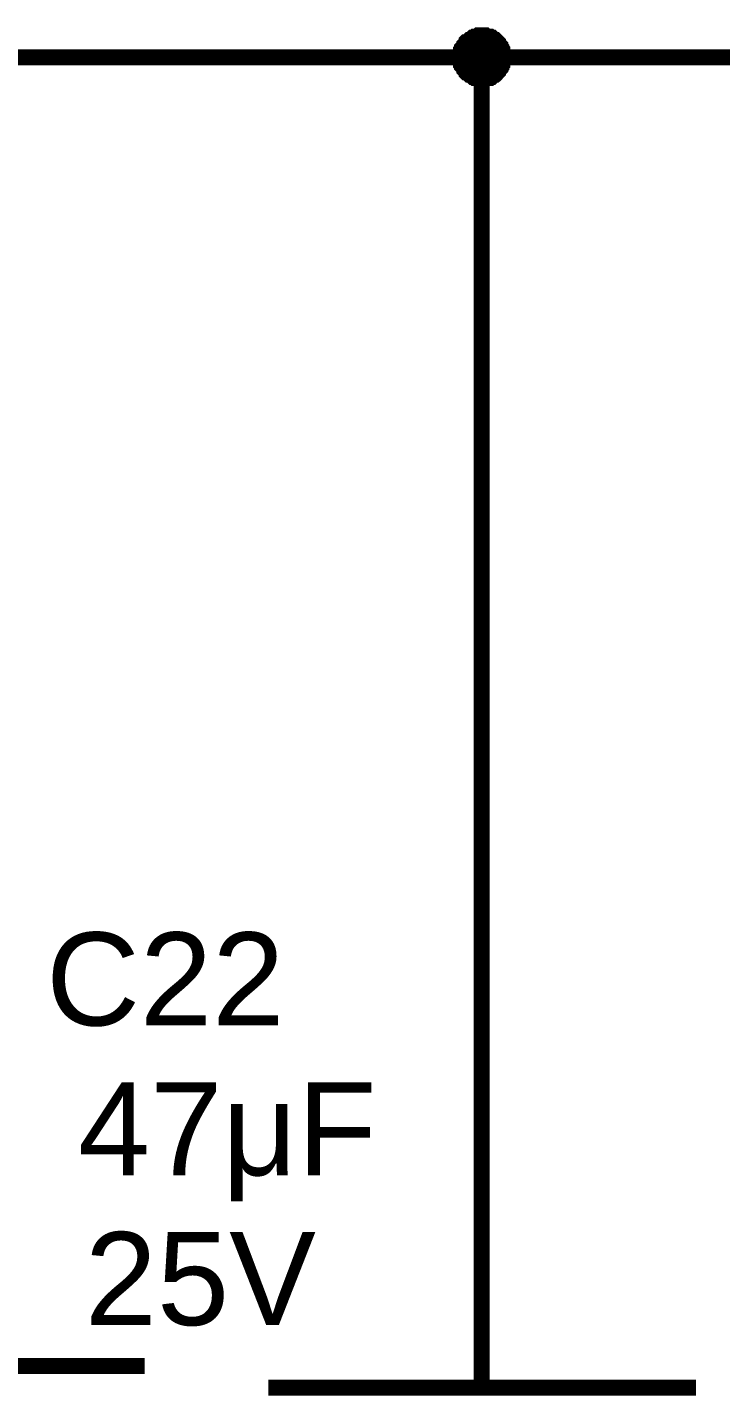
# Model space of a CAD drawing. Header units: millimetres. Extents: x 0 to 594, y 0 to 420.
# Drawn here: x 391.49 to 404.43, y 343.33 to 368.85 of the extents above; entities that cross this region are included whole.
import ezdxf

# ---------------------------------------------------------------- set-up
doc = ezdxf.new("R2010")
doc.units = ezdxf.units.MM
doc.layers.add('Sheet', color=255, linetype='Continuous')
doc.styles.get("Standard").update_dxf_attribs({"font": 'arial.ttf'})

msp = doc.modelspace()

# ---------------------------------------------------------------- linework, layer by layer
at = {"layer": 'Sheet', "color": 0}
for points, const_width in [([(399.464, 368.288), (399.464, 368.31), (399.464, 368.331), (399.464, 368.373), (399.464, 368.394), (399.485, 368.415), (399.485, 368.437), (399.485, 368.458), (399.506, 368.479), (399.506, 368.5), (399.528, 368.521), (399.549, 368.542), (399.549, 368.564), (399.57, 368.585), (399.591, 368.606), (399.591, 368.627), (399.612, 368.648), (399.633, 368.669), (399.655, 368.669), (399.676, 368.691), (399.697, 368.712), (399.718, 368.712), (399.739, 368.733), (399.76, 368.754), (399.782, 368.754), (399.803, 368.775), (399.824, 368.775), (399.845, 368.775), (399.866, 368.796), (399.887, 368.796), (399.93, 368.796), (399.951, 368.796), (399.972, 368.796)], 0.0991), ([(399.464, 368.288), (399.464, 368.31), (399.464, 368.331), (399.464, 368.373), (399.464, 368.394), (399.485, 368.415), (399.485, 368.437), (399.485, 368.458), (399.506, 368.479), (399.506, 368.5), (399.528, 368.521), (399.549, 368.542), (399.549, 368.564), (399.57, 368.585), (399.591, 368.606), (399.591, 368.627), (399.612, 368.648), (399.633, 368.669), (399.655, 368.669), (399.676, 368.691), (399.697, 368.712), (399.718, 368.712), (399.739, 368.733), (399.76, 368.754), (399.782, 368.754), (399.803, 368.775), (399.824, 368.775), (399.845, 368.775), (399.866, 368.796), (399.887, 368.796), (399.93, 368.796), (399.951, 368.796), (399.972, 368.796)], 0.0991), ([(399.464, 368.288), (399.464, 368.31), (399.464, 368.331), (399.464, 368.373), (399.464, 368.394), (399.485, 368.415), (399.485, 368.437), (399.485, 368.458), (399.506, 368.479), (399.506, 368.5), (399.528, 368.521), (399.549, 368.542), (399.549, 368.564), (399.57, 368.585), (399.591, 368.606), (399.591, 368.627), (399.612, 368.648), (399.633, 368.669), (399.655, 368.669), (399.676, 368.691), (399.697, 368.712), (399.718, 368.712), (399.739, 368.733), (399.76, 368.754), (399.782, 368.754), (399.803, 368.775), (399.824, 368.775), (399.845, 368.775), (399.866, 368.796), (399.887, 368.796), (399.93, 368.796), (399.951, 368.796), (399.972, 368.796)], 0.0991), ([(399.464, 368.288), (399.464, 368.31), (399.464, 368.331), (399.464, 368.373), (399.464, 368.394), (399.485, 368.415), (399.485, 368.437), (399.485, 368.458), (399.506, 368.479), (399.506, 368.5), (399.528, 368.521), (399.549, 368.542), (399.549, 368.564), (399.57, 368.585), (399.591, 368.606), (399.591, 368.627), (399.612, 368.648), (399.633, 368.669), (399.655, 368.669), (399.676, 368.691), (399.697, 368.712), (399.718, 368.712), (399.739, 368.733), (399.76, 368.754), (399.782, 368.754), (399.803, 368.775), (399.824, 368.775), (399.845, 368.775), (399.866, 368.796), (399.887, 368.796), (399.93, 368.796), (399.951, 368.796), (399.972, 368.796)], 0.0991), ([(399.464, 368.288), (399.464, 368.31), (399.464, 368.331), (399.464, 368.373), (399.464, 368.394), (399.485, 368.415), (399.485, 368.437), (399.485, 368.458), (399.506, 368.479), (399.506, 368.5), (399.528, 368.521), (399.549, 368.542), (399.549, 368.564), (399.57, 368.585), (399.591, 368.606), (399.591, 368.627), (399.612, 368.648), (399.633, 368.669), (399.655, 368.669), (399.676, 368.691), (399.697, 368.712), (399.718, 368.712), (399.739, 368.733), (399.76, 368.754), (399.782, 368.754), (399.803, 368.775), (399.824, 368.775), (399.845, 368.775), (399.866, 368.796), (399.887, 368.796), (399.93, 368.796), (399.951, 368.796), (399.972, 368.796)], 0.0991), ([(399.464, 368.288), (399.464, 368.31), (399.464, 368.331), (399.464, 368.373), (399.464, 368.394), (399.485, 368.415), (399.485, 368.437), (399.485, 368.458), (399.506, 368.479), (399.506, 368.5), (399.528, 368.521), (399.549, 368.542), (399.549, 368.564), (399.57, 368.585), (399.591, 368.606), (399.591, 368.627), (399.612, 368.648), (399.633, 368.669), (399.655, 368.669), (399.676, 368.691), (399.697, 368.712), (399.718, 368.712), (399.739, 368.733), (399.76, 368.754), (399.782, 368.754), (399.803, 368.775), (399.824, 368.775), (399.845, 368.775), (399.866, 368.796), (399.887, 368.796), (399.93, 368.796), (399.951, 368.796), (399.972, 368.796)], 0.0991), ([(399.464, 368.288), (399.464, 368.31), (399.464, 368.331), (399.464, 368.373), (399.464, 368.394), (399.485, 368.415), (399.485, 368.437), (399.485, 368.458), (399.506, 368.479), (399.506, 368.5), (399.528, 368.521), (399.549, 368.542), (399.549, 368.564), (399.57, 368.585), (399.591, 368.606), (399.591, 368.627), (399.612, 368.648), (399.633, 368.669), (399.655, 368.669), (399.676, 368.691), (399.697, 368.712), (399.718, 368.712), (399.739, 368.733), (399.76, 368.754), (399.782, 368.754), (399.803, 368.775), (399.824, 368.775), (399.845, 368.775), (399.866, 368.796), (399.887, 368.796), (399.93, 368.796), (399.951, 368.796), (399.972, 368.796)], 0.0991), ([(399.464, 368.288), (399.464, 368.31), (399.464, 368.331), (399.464, 368.373), (399.464, 368.394), (399.485, 368.415), (399.485, 368.437), (399.485, 368.458), (399.506, 368.479), (399.506, 368.5), (399.528, 368.521), (399.549, 368.542), (399.549, 368.564), (399.57, 368.585), (399.591, 368.606), (399.591, 368.627), (399.612, 368.648), (399.633, 368.669), (399.655, 368.669), (399.676, 368.691), (399.697, 368.712), (399.718, 368.712), (399.739, 368.733), (399.76, 368.754), (399.782, 368.754), (399.803, 368.775), (399.824, 368.775), (399.845, 368.775), (399.866, 368.796), (399.887, 368.796), (399.93, 368.796), (399.951, 368.796), (399.972, 368.796)], 0.0991), ([(399.972, 368.796), (399.972, 368.796)], 0.0991), ([(399.972, 368.796), (399.993, 368.796), (400.036, 368.796), (400.057, 368.796), (400.078, 368.796), (400.099, 368.775), (400.12, 368.775), (400.163, 368.775), (400.184, 368.754), (400.205, 368.754), (400.226, 368.733), (400.247, 368.712), (400.268, 368.712), (400.29, 368.691), (400.311, 368.669), (400.311, 368.669), (400.332, 368.648), (400.353, 368.627), (400.374, 368.606), (400.374, 368.585), (400.395, 368.564), (400.417, 368.542), (400.417, 368.521), (400.438, 368.5), (400.438, 368.479), (400.459, 368.458), (400.459, 368.437), (400.459, 368.415), (400.48, 368.394), (400.48, 368.373), (400.48, 368.331), (400.48, 368.31), (400.48, 368.288)], 0.0991), ([(399.972, 368.796), (399.972, 368.796)], 0.0991), ([(399.972, 368.796), (399.993, 368.796), (400.036, 368.796), (400.057, 368.796), (400.078, 368.796), (400.099, 368.775), (400.12, 368.775), (400.163, 368.775), (400.184, 368.754), (400.205, 368.754), (400.226, 368.733), (400.247, 368.712), (400.268, 368.712), (400.29, 368.691), (400.311, 368.669), (400.311, 368.669), (400.332, 368.648), (400.353, 368.627), (400.374, 368.606), (400.374, 368.585), (400.395, 368.564), (400.417, 368.542), (400.417, 368.521), (400.438, 368.5), (400.438, 368.479), (400.459, 368.458), (400.459, 368.437), (400.459, 368.415), (400.48, 368.394), (400.48, 368.373), (400.48, 368.331), (400.48, 368.31), (400.48, 368.288)], 0.0991), ([(399.972, 368.796), (399.972, 368.796)], 0.0991), ([(399.972, 368.796), (399.993, 368.796), (400.036, 368.796), (400.057, 368.796), (400.078, 368.796), (400.099, 368.775), (400.12, 368.775), (400.163, 368.775), (400.184, 368.754), (400.205, 368.754), (400.226, 368.733), (400.247, 368.712), (400.268, 368.712), (400.29, 368.691), (400.311, 368.669), (400.311, 368.669), (400.332, 368.648), (400.353, 368.627), (400.374, 368.606), (400.374, 368.585), (400.395, 368.564), (400.417, 368.542), (400.417, 368.521), (400.438, 368.5), (400.438, 368.479), (400.459, 368.458), (400.459, 368.437), (400.459, 368.415), (400.48, 368.394), (400.48, 368.373), (400.48, 368.331), (400.48, 368.31), (400.48, 368.288)], 0.0991), ([(399.972, 368.796), (399.972, 368.796)], 0.0991), ([(399.972, 368.796), (399.993, 368.796), (400.036, 368.796), (400.057, 368.796), (400.078, 368.796), (400.099, 368.775), (400.12, 368.775), (400.163, 368.775), (400.184, 368.754), (400.205, 368.754), (400.226, 368.733), (400.247, 368.712), (400.268, 368.712), (400.29, 368.691), (400.311, 368.669), (400.311, 368.669), (400.332, 368.648), (400.353, 368.627), (400.374, 368.606), (400.374, 368.585), (400.395, 368.564), (400.417, 368.542), (400.417, 368.521), (400.438, 368.5), (400.438, 368.479), (400.459, 368.458), (400.459, 368.437), (400.459, 368.415), (400.48, 368.394), (400.48, 368.373), (400.48, 368.331), (400.48, 368.31), (400.48, 368.288)], 0.0991), ([(399.972, 368.796), (399.972, 368.796)], 0.0991), ([(399.972, 368.796), (399.993, 368.796), (400.036, 368.796), (400.057, 368.796), (400.078, 368.796), (400.099, 368.775), (400.12, 368.775), (400.163, 368.775), (400.184, 368.754), (400.205, 368.754), (400.226, 368.733), (400.247, 368.712), (400.268, 368.712), (400.29, 368.691), (400.311, 368.669), (400.311, 368.669), (400.332, 368.648), (400.353, 368.627), (400.374, 368.606), (400.374, 368.585), (400.395, 368.564), (400.417, 368.542), (400.417, 368.521), (400.438, 368.5), (400.438, 368.479), (400.459, 368.458), (400.459, 368.437), (400.459, 368.415), (400.48, 368.394), (400.48, 368.373), (400.48, 368.331), (400.48, 368.31), (400.48, 368.288)], 0.0991), ([(399.972, 368.796), (399.972, 368.796)], 0.0991), ([(399.972, 368.796), (399.993, 368.796), (400.036, 368.796), (400.057, 368.796), (400.078, 368.796), (400.099, 368.775), (400.12, 368.775), (400.163, 368.775), (400.184, 368.754), (400.205, 368.754), (400.226, 368.733), (400.247, 368.712), (400.268, 368.712), (400.29, 368.691), (400.311, 368.669), (400.311, 368.669), (400.332, 368.648), (400.353, 368.627), (400.374, 368.606), (400.374, 368.585), (400.395, 368.564), (400.417, 368.542), (400.417, 368.521), (400.438, 368.5), (400.438, 368.479), (400.459, 368.458), (400.459, 368.437), (400.459, 368.415), (400.48, 368.394), (400.48, 368.373), (400.48, 368.331), (400.48, 368.31), (400.48, 368.288)], 0.0991), ([(399.972, 368.796), (399.972, 368.796)], 0.0991), ([(399.972, 368.796), (399.993, 368.796), (400.036, 368.796), (400.057, 368.796), (400.078, 368.796), (400.099, 368.775), (400.12, 368.775), (400.163, 368.775), (400.184, 368.754), (400.205, 368.754), (400.226, 368.733), (400.247, 368.712), (400.268, 368.712), (400.29, 368.691), (400.311, 368.669), (400.311, 368.669), (400.332, 368.648), (400.353, 368.627), (400.374, 368.606), (400.374, 368.585), (400.395, 368.564), (400.417, 368.542), (400.417, 368.521), (400.438, 368.5), (400.438, 368.479), (400.459, 368.458), (400.459, 368.437), (400.459, 368.415), (400.48, 368.394), (400.48, 368.373), (400.48, 368.331), (400.48, 368.31), (400.48, 368.288)], 0.0991), ([(399.972, 368.796), (399.972, 368.796)], 0.0991), ([(399.972, 368.796), (399.993, 368.796), (400.036, 368.796), (400.057, 368.796), (400.078, 368.796), (400.099, 368.775), (400.12, 368.775), (400.163, 368.775), (400.184, 368.754), (400.205, 368.754), (400.226, 368.733), (400.247, 368.712), (400.268, 368.712), (400.29, 368.691), (400.311, 368.669), (400.311, 368.669), (400.332, 368.648), (400.353, 368.627), (400.374, 368.606), (400.374, 368.585), (400.395, 368.564), (400.417, 368.542), (400.417, 368.521), (400.438, 368.5), (400.438, 368.479), (400.459, 368.458), (400.459, 368.437), (400.459, 368.415), (400.48, 368.394), (400.48, 368.373), (400.48, 368.331), (400.48, 368.31), (400.48, 368.288)], 0.0991), ([(389.686, 368.288), (399.972, 368.288), (399.972, 346.486)], 0.3), ([(399.972, 367.78), (399.951, 367.78), (399.93, 367.78), (399.887, 367.78), (399.866, 367.78), (399.845, 367.802), (399.824, 367.802), (399.803, 367.802), (399.782, 367.823), (399.76, 367.823), (399.739, 367.844), (399.718, 367.865), (399.697, 367.865), (399.676, 367.886), (399.655, 367.907), (399.633, 367.907), (399.612, 367.929), (399.591, 367.95), (399.591, 367.971), (399.57, 367.992), (399.549, 368.013), (399.549, 368.034), (399.528, 368.056), (399.506, 368.077), (399.506, 368.098), (399.485, 368.119), (399.485, 368.14), (399.485, 368.161), (399.464, 368.183), (399.464, 368.204), (399.464, 368.246), (399.464, 368.267), (399.464, 368.288)], 0.0991), ([(399.464, 368.288), (399.464, 368.288)], 0.0991), ([(399.972, 367.78), (399.951, 367.78), (399.93, 367.78), (399.887, 367.78), (399.866, 367.78), (399.845, 367.802), (399.824, 367.802), (399.803, 367.802), (399.782, 367.823), (399.76, 367.823), (399.739, 367.844), (399.718, 367.865), (399.697, 367.865), (399.676, 367.886), (399.655, 367.907), (399.633, 367.907), (399.612, 367.929), (399.591, 367.95), (399.591, 367.971), (399.57, 367.992), (399.549, 368.013), (399.549, 368.034), (399.528, 368.056), (399.506, 368.077), (399.506, 368.098), (399.485, 368.119), (399.485, 368.14), (399.485, 368.161), (399.464, 368.183), (399.464, 368.204), (399.464, 368.246), (399.464, 368.267), (399.464, 368.288)], 0.0991), ([(399.464, 368.288), (399.464, 368.288)], 0.0991), ([(399.972, 367.78), (399.951, 367.78), (399.93, 367.78), (399.887, 367.78), (399.866, 367.78), (399.845, 367.802), (399.824, 367.802), (399.803, 367.802), (399.782, 367.823), (399.76, 367.823), (399.739, 367.844), (399.718, 367.865), (399.697, 367.865), (399.676, 367.886), (399.655, 367.907), (399.633, 367.907), (399.612, 367.929), (399.591, 367.95), (399.591, 367.971), (399.57, 367.992), (399.549, 368.013), (399.549, 368.034), (399.528, 368.056), (399.506, 368.077), (399.506, 368.098), (399.485, 368.119), (399.485, 368.14), (399.485, 368.161), (399.464, 368.183), (399.464, 368.204), (399.464, 368.246), (399.464, 368.267), (399.464, 368.288)], 0.0991), ([(399.464, 368.288), (399.464, 368.288)], 0.0991), ([(399.972, 367.78), (399.951, 367.78), (399.93, 367.78), (399.887, 367.78), (399.866, 367.78), (399.845, 367.802), (399.824, 367.802), (399.803, 367.802), (399.782, 367.823), (399.76, 367.823), (399.739, 367.844), (399.718, 367.865), (399.697, 367.865), (399.676, 367.886), (399.655, 367.907), (399.633, 367.907), (399.612, 367.929), (399.591, 367.95), (399.591, 367.971), (399.57, 367.992), (399.549, 368.013), (399.549, 368.034), (399.528, 368.056), (399.506, 368.077), (399.506, 368.098), (399.485, 368.119), (399.485, 368.14), (399.485, 368.161), (399.464, 368.183), (399.464, 368.204), (399.464, 368.246), (399.464, 368.267), (399.464, 368.288)], 0.0991), ([(399.464, 368.288), (399.464, 368.288)], 0.0991), ([(399.972, 367.78), (399.951, 367.78), (399.93, 367.78), (399.887, 367.78), (399.866, 367.78), (399.845, 367.802), (399.824, 367.802), (399.803, 367.802), (399.782, 367.823), (399.76, 367.823), (399.739, 367.844), (399.718, 367.865), (399.697, 367.865), (399.676, 367.886), (399.655, 367.907), (399.633, 367.907), (399.612, 367.929), (399.591, 367.95), (399.591, 367.971), (399.57, 367.992), (399.549, 368.013), (399.549, 368.034), (399.528, 368.056), (399.506, 368.077), (399.506, 368.098), (399.485, 368.119), (399.485, 368.14), (399.485, 368.161), (399.464, 368.183), (399.464, 368.204), (399.464, 368.246), (399.464, 368.267), (399.464, 368.288)], 0.0991), ([(399.464, 368.288), (399.464, 368.288)], 0.0991), ([(399.972, 367.78), (399.951, 367.78), (399.93, 367.78), (399.887, 367.78), (399.866, 367.78), (399.845, 367.802), (399.824, 367.802), (399.803, 367.802), (399.782, 367.823), (399.76, 367.823), (399.739, 367.844), (399.718, 367.865), (399.697, 367.865), (399.676, 367.886), (399.655, 367.907), (399.633, 367.907), (399.612, 367.929), (399.591, 367.95), (399.591, 367.971), (399.57, 367.992), (399.549, 368.013), (399.549, 368.034), (399.528, 368.056), (399.506, 368.077), (399.506, 368.098), (399.485, 368.119), (399.485, 368.14), (399.485, 368.161), (399.464, 368.183), (399.464, 368.204), (399.464, 368.246), (399.464, 368.267), (399.464, 368.288)], 0.0991), ([(399.464, 368.288), (399.464, 368.288)], 0.0991), ([(399.972, 367.78), (399.951, 367.78), (399.93, 367.78), (399.887, 367.78), (399.866, 367.78), (399.845, 367.802), (399.824, 367.802), (399.803, 367.802), (399.782, 367.823), (399.76, 367.823), (399.739, 367.844), (399.718, 367.865), (399.697, 367.865), (399.676, 367.886), (399.655, 367.907), (399.633, 367.907), (399.612, 367.929), (399.591, 367.95), (399.591, 367.971), (399.57, 367.992), (399.549, 368.013), (399.549, 368.034), (399.528, 368.056), (399.506, 368.077), (399.506, 368.098), (399.485, 368.119), (399.485, 368.14), (399.485, 368.161), (399.464, 368.183), (399.464, 368.204), (399.464, 368.246), (399.464, 368.267), (399.464, 368.288)], 0.0991), ([(399.464, 368.288), (399.464, 368.288)], 0.0991), ([(399.972, 367.78), (399.951, 367.78), (399.93, 367.78), (399.887, 367.78), (399.866, 367.78), (399.845, 367.802), (399.824, 367.802), (399.803, 367.802), (399.782, 367.823), (399.76, 367.823), (399.739, 367.844), (399.718, 367.865), (399.697, 367.865), (399.676, 367.886), (399.655, 367.907), (399.633, 367.907), (399.612, 367.929), (399.591, 367.95), (399.591, 367.971), (399.57, 367.992), (399.549, 368.013), (399.549, 368.034), (399.528, 368.056), (399.506, 368.077), (399.506, 368.098), (399.485, 368.119), (399.485, 368.14), (399.485, 368.161), (399.464, 368.183), (399.464, 368.204), (399.464, 368.246), (399.464, 368.267), (399.464, 368.288)], 0.0991), ([(399.464, 368.288), (399.464, 368.288)], 0.0991), ([(399.972, 368.288), (410.788, 368.288)], 0.3), ([(400.48, 368.288), (400.48, 368.267), (400.48, 368.246), (400.48, 368.204), (400.48, 368.183), (400.459, 368.161), (400.459, 368.14), (400.459, 368.119), (400.438, 368.098), (400.438, 368.077), (400.417, 368.056), (400.417, 368.034), (400.395, 368.013), (400.374, 367.992), (400.374, 367.971), (400.353, 367.95), (400.332, 367.929), (400.311, 367.907), (400.311, 367.907), (400.29, 367.886), (400.268, 367.865), (400.247, 367.865), (400.226, 367.844), (400.205, 367.823), (400.184, 367.823), (400.163, 367.802), (400.12, 367.802), (400.099, 367.802), (400.078, 367.78), (400.057, 367.78), (400.036, 367.78), (399.993, 367.78), (399.972, 367.78)], 0.0991), ([(400.48, 368.288), (400.48, 368.267), (400.48, 368.246), (400.48, 368.204), (400.48, 368.183), (400.459, 368.161), (400.459, 368.14), (400.459, 368.119), (400.438, 368.098), (400.438, 368.077), (400.417, 368.056), (400.417, 368.034), (400.395, 368.013), (400.374, 367.992), (400.374, 367.971), (400.353, 367.95), (400.332, 367.929), (400.311, 367.907), (400.311, 367.907), (400.29, 367.886), (400.268, 367.865), (400.247, 367.865), (400.226, 367.844), (400.205, 367.823), (400.184, 367.823), (400.163, 367.802), (400.12, 367.802), (400.099, 367.802), (400.078, 367.78), (400.057, 367.78), (400.036, 367.78), (399.993, 367.78), (399.972, 367.78)], 0.0991), ([(400.48, 368.288), (400.48, 368.267), (400.48, 368.246), (400.48, 368.204), (400.48, 368.183), (400.459, 368.161), (400.459, 368.14), (400.459, 368.119), (400.438, 368.098), (400.438, 368.077), (400.417, 368.056), (400.417, 368.034), (400.395, 368.013), (400.374, 367.992), (400.374, 367.971), (400.353, 367.95), (400.332, 367.929), (400.311, 367.907), (400.311, 367.907), (400.29, 367.886), (400.268, 367.865), (400.247, 367.865), (400.226, 367.844), (400.205, 367.823), (400.184, 367.823), (400.163, 367.802), (400.12, 367.802), (400.099, 367.802), (400.078, 367.78), (400.057, 367.78), (400.036, 367.78), (399.993, 367.78), (399.972, 367.78)], 0.0991), ([(400.48, 368.288), (400.48, 368.267), (400.48, 368.246), (400.48, 368.204), (400.48, 368.183), (400.459, 368.161), (400.459, 368.14), (400.459, 368.119), (400.438, 368.098), (400.438, 368.077), (400.417, 368.056), (400.417, 368.034), (400.395, 368.013), (400.374, 367.992), (400.374, 367.971), (400.353, 367.95), (400.332, 367.929), (400.311, 367.907), (400.311, 367.907), (400.29, 367.886), (400.268, 367.865), (400.247, 367.865), (400.226, 367.844), (400.205, 367.823), (400.184, 367.823), (400.163, 367.802), (400.12, 367.802), (400.099, 367.802), (400.078, 367.78), (400.057, 367.78), (400.036, 367.78), (399.993, 367.78), (399.972, 367.78)], 0.0991), ([(400.48, 368.288), (400.48, 368.267), (400.48, 368.246), (400.48, 368.204), (400.48, 368.183), (400.459, 368.161), (400.459, 368.14), (400.459, 368.119), (400.438, 368.098), (400.438, 368.077), (400.417, 368.056), (400.417, 368.034), (400.395, 368.013), (400.374, 367.992), (400.374, 367.971), (400.353, 367.95), (400.332, 367.929), (400.311, 367.907), (400.311, 367.907), (400.29, 367.886), (400.268, 367.865), (400.247, 367.865), (400.226, 367.844), (400.205, 367.823), (400.184, 367.823), (400.163, 367.802), (400.12, 367.802), (400.099, 367.802), (400.078, 367.78), (400.057, 367.78), (400.036, 367.78), (399.993, 367.78), (399.972, 367.78)], 0.0991), ([(400.48, 368.288), (400.48, 368.267), (400.48, 368.246), (400.48, 368.204), (400.48, 368.183), (400.459, 368.161), (400.459, 368.14), (400.459, 368.119), (400.438, 368.098), (400.438, 368.077), (400.417, 368.056), (400.417, 368.034), (400.395, 368.013), (400.374, 367.992), (400.374, 367.971), (400.353, 367.95), (400.332, 367.929), (400.311, 367.907), (400.311, 367.907), (400.29, 367.886), (400.268, 367.865), (400.247, 367.865), (400.226, 367.844), (400.205, 367.823), (400.184, 367.823), (400.163, 367.802), (400.12, 367.802), (400.099, 367.802), (400.078, 367.78), (400.057, 367.78), (400.036, 367.78), (399.993, 367.78), (399.972, 367.78)], 0.0991), ([(400.48, 368.288), (400.48, 368.267), (400.48, 368.246), (400.48, 368.204), (400.48, 368.183), (400.459, 368.161), (400.459, 368.14), (400.459, 368.119), (400.438, 368.098), (400.438, 368.077), (400.417, 368.056), (400.417, 368.034), (400.395, 368.013), (400.374, 367.992), (400.374, 367.971), (400.353, 367.95), (400.332, 367.929), (400.311, 367.907), (400.311, 367.907), (400.29, 367.886), (400.268, 367.865), (400.247, 367.865), (400.226, 367.844), (400.205, 367.823), (400.184, 367.823), (400.163, 367.802), (400.12, 367.802), (400.099, 367.802), (400.078, 367.78), (400.057, 367.78), (400.036, 367.78), (399.993, 367.78), (399.972, 367.78)], 0.0991), ([(400.48, 368.288), (400.48, 368.267), (400.48, 368.246), (400.48, 368.204), (400.48, 368.183), (400.459, 368.161), (400.459, 368.14), (400.459, 368.119), (400.438, 368.098), (400.438, 368.077), (400.417, 368.056), (400.417, 368.034), (400.395, 368.013), (400.374, 367.992), (400.374, 367.971), (400.353, 367.95), (400.332, 367.929), (400.311, 367.907), (400.311, 367.907), (400.29, 367.886), (400.268, 367.865), (400.247, 367.865), (400.226, 367.844), (400.205, 367.823), (400.184, 367.823), (400.163, 367.802), (400.12, 367.802), (400.099, 367.802), (400.078, 367.78), (400.057, 367.78), (400.036, 367.78), (399.993, 367.78), (399.972, 367.78)], 0.0991), ([(400.48, 368.288), (400.48, 368.288), (400.48, 368.288), (400.48, 368.288), (400.48, 368.288), (400.48, 368.288), (400.48, 368.288), (400.48, 368.288), (400.48, 368.288), (400.48, 368.288), (400.48, 368.288), (400.48, 368.288), (400.48, 368.288), (400.48, 368.288), (400.48, 368.288), (400.48, 368.288), (400.48, 368.288), (400.48, 368.288), (400.48, 368.288), (400.48, 368.288), (400.48, 368.288), (400.48, 368.288), (400.48, 368.288), (400.48, 368.288), (400.48, 368.288), (400.48, 368.288), (400.48, 368.288), (400.48, 368.288), (400.48, 368.288), (400.48, 368.288), (400.48, 368.288), (400.48, 368.288), (400.48, 368.288)], 0.0991), ([(400.48, 368.288), (400.48, 368.288)], 0.0991), ([(400.48, 368.288), (400.48, 368.288), (400.48, 368.288), (400.48, 368.288), (400.48, 368.288), (400.48, 368.288), (400.48, 368.288), (400.48, 368.288), (400.48, 368.288), (400.48, 368.288), (400.48, 368.288), (400.48, 368.288), (400.48, 368.288), (400.48, 368.288), (400.48, 368.288), (400.48, 368.288), (400.48, 368.288), (400.48, 368.288), (400.48, 368.288), (400.48, 368.288), (400.48, 368.288), (400.48, 368.288), (400.48, 368.288), (400.48, 368.288), (400.48, 368.288), (400.48, 368.288), (400.48, 368.288), (400.48, 368.288), (400.48, 368.288), (400.48, 368.288), (400.48, 368.288), (400.48, 368.288), (400.48, 368.288)], 0.0991), ([(400.48, 368.288), (400.48, 368.288)], 0.0991), ([(400.48, 368.288), (400.48, 368.288), (400.48, 368.288), (400.48, 368.288), (400.48, 368.288), (400.48, 368.288), (400.48, 368.288), (400.48, 368.288), (400.48, 368.288), (400.48, 368.288), (400.48, 368.288), (400.48, 368.288), (400.48, 368.288), (400.48, 368.288), (400.48, 368.288), (400.48, 368.288), (400.48, 368.288), (400.48, 368.288), (400.48, 368.288), (400.48, 368.288), (400.48, 368.288), (400.48, 368.288), (400.48, 368.288), (400.48, 368.288), (400.48, 368.288), (400.48, 368.288), (400.48, 368.288), (400.48, 368.288), (400.48, 368.288), (400.48, 368.288), (400.48, 368.288), (400.48, 368.288), (400.48, 368.288)], 0.0991), ([(400.48, 368.288), (400.48, 368.288)], 0.0991), ([(400.48, 368.288), (400.48, 368.288), (400.48, 368.288), (400.48, 368.288), (400.48, 368.288), (400.48, 368.288), (400.48, 368.288), (400.48, 368.288), (400.48, 368.288), (400.48, 368.288), (400.48, 368.288), (400.48, 368.288), (400.48, 368.288), (400.48, 368.288), (400.48, 368.288), (400.48, 368.288), (400.48, 368.288), (400.48, 368.288), (400.48, 368.288), (400.48, 368.288), (400.48, 368.288), (400.48, 368.288), (400.48, 368.288), (400.48, 368.288), (400.48, 368.288), (400.48, 368.288), (400.48, 368.288), (400.48, 368.288), (400.48, 368.288), (400.48, 368.288), (400.48, 368.288), (400.48, 368.288), (400.48, 368.288)], 0.0991), ([(400.48, 368.288), (400.48, 368.288)], 0.0991), ([(400.48, 368.288), (400.48, 368.288), (400.48, 368.288), (400.48, 368.288), (400.48, 368.288), (400.48, 368.288), (400.48, 368.288), (400.48, 368.288), (400.48, 368.288), (400.48, 368.288), (400.48, 368.288), (400.48, 368.288), (400.48, 368.288), (400.48, 368.288), (400.48, 368.288), (400.48, 368.288), (400.48, 368.288), (400.48, 368.288), (400.48, 368.288), (400.48, 368.288), (400.48, 368.288), (400.48, 368.288), (400.48, 368.288), (400.48, 368.288), (400.48, 368.288), (400.48, 368.288), (400.48, 368.288), (400.48, 368.288), (400.48, 368.288), (400.48, 368.288), (400.48, 368.288), (400.48, 368.288), (400.48, 368.288)], 0.0991), ([(400.48, 368.288), (400.48, 368.288)], 0.0991), ([(400.48, 368.288), (400.48, 368.288), (400.48, 368.288), (400.48, 368.288), (400.48, 368.288), (400.48, 368.288), (400.48, 368.288), (400.48, 368.288), (400.48, 368.288), (400.48, 368.288), (400.48, 368.288), (400.48, 368.288), (400.48, 368.288), (400.48, 368.288), (400.48, 368.288), (400.48, 368.288), (400.48, 368.288), (400.48, 368.288), (400.48, 368.288), (400.48, 368.288), (400.48, 368.288), (400.48, 368.288), (400.48, 368.288), (400.48, 368.288), (400.48, 368.288), (400.48, 368.288), (400.48, 368.288), (400.48, 368.288), (400.48, 368.288), (400.48, 368.288), (400.48, 368.288), (400.48, 368.288), (400.48, 368.288)], 0.0991), ([(400.48, 368.288), (400.48, 368.288)], 0.0991), ([(400.48, 368.288), (400.48, 368.288), (400.48, 368.288), (400.48, 368.288), (400.48, 368.288), (400.48, 368.288), (400.48, 368.288), (400.48, 368.288), (400.48, 368.288), (400.48, 368.288), (400.48, 368.288), (400.48, 368.288), (400.48, 368.288), (400.48, 368.288), (400.48, 368.288), (400.48, 368.288), (400.48, 368.288), (400.48, 368.288), (400.48, 368.288), (400.48, 368.288), (400.48, 368.288), (400.48, 368.288), (400.48, 368.288), (400.48, 368.288), (400.48, 368.288), (400.48, 368.288), (400.48, 368.288), (400.48, 368.288), (400.48, 368.288), (400.48, 368.288), (400.48, 368.288), (400.48, 368.288), (400.48, 368.288)], 0.0991), ([(400.48, 368.288), (400.48, 368.288)], 0.0991), ([(400.48, 368.288), (400.48, 368.288), (400.48, 368.288), (400.48, 368.288), (400.48, 368.288), (400.48, 368.288), (400.48, 368.288), (400.48, 368.288), (400.48, 368.288), (400.48, 368.288), (400.48, 368.288), (400.48, 368.288), (400.48, 368.288), (400.48, 368.288), (400.48, 368.288), (400.48, 368.288), (400.48, 368.288), (400.48, 368.288), (400.48, 368.288), (400.48, 368.288), (400.48, 368.288), (400.48, 368.288), (400.48, 368.288), (400.48, 368.288), (400.48, 368.288), (400.48, 368.288), (400.48, 368.288), (400.48, 368.288), (400.48, 368.288), (400.48, 368.288), (400.48, 368.288), (400.48, 368.288), (400.48, 368.288)], 0.0991), ([(400.48, 368.288), (400.48, 368.288)], 0.0991), ([(399.972, 343.48), (399.972, 346.486)], 0.3), ([(385.685, 343.883), (393.686, 343.883)], 0.3), ([(399.972, 343.48), (395.993, 343.48)], 0.3), ([(403.972, 343.48), (399.972, 343.48)], 0.3)]:
    msp.add_lwpolyline(points, dxfattribs=dict(at, const_width=const_width))
at = {"layer": 'Sheet', "color": 0, "const_width": 0.508}
msp.add_lwpolyline([(399.725, 368.299, 1), (400.233, 368.299, 1)], format="xyb", close=True, dxfattribs=at)

# ---------------------------------------------------------------- texts
at = {"layer": 'Sheet', "color": 0}
for s, p in [('C22', (391.844, 350.233)), ('47μF', (392.437, 347.439)), ('25V', (392.564, 344.645))]:
    msp.add_text(s, height=1.7357, dxfattribs=at).set_placement(p)

doc.saveas('drawing.dxf')
